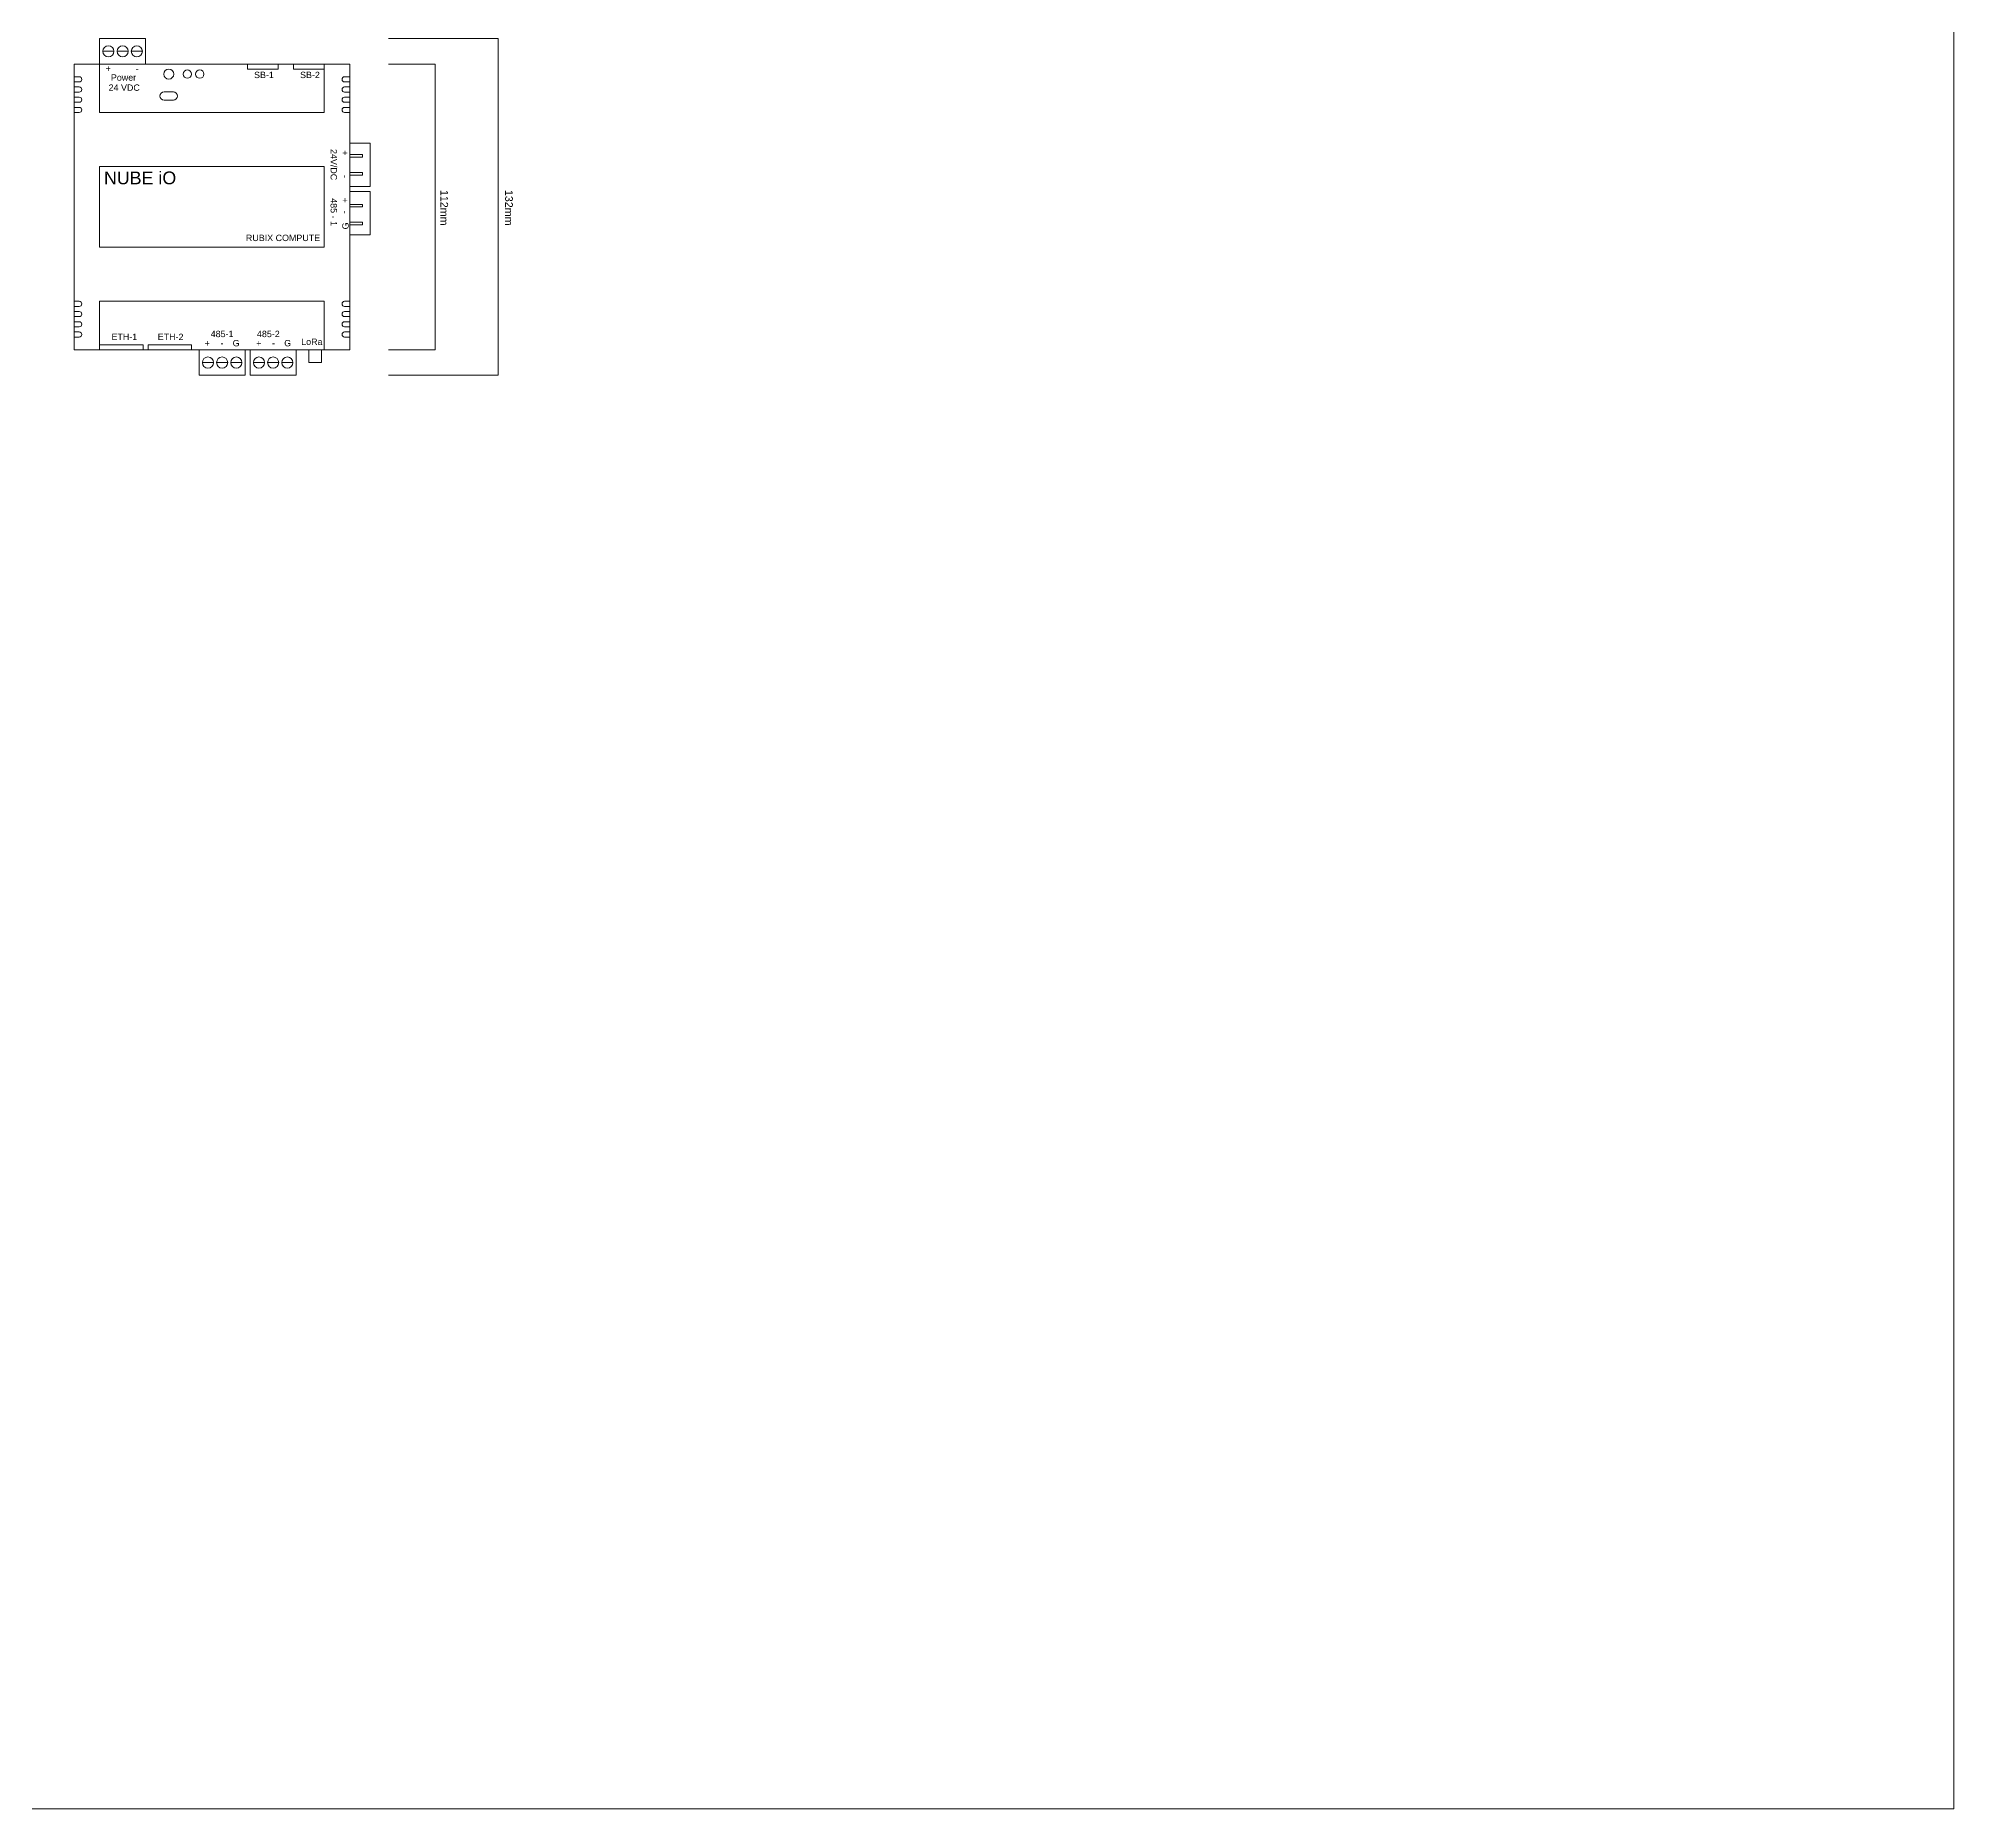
# Model space of a CAD drawing. Header units: millimetres. Extents: x 39114 to 40518, y 7910 to 9192.
# Drawn here: x 39768 to 40518, y 7910 to 8604 of the extents above; entities that cross this region are included whole.
import ezdxf

# ---------------------------------------------------------------- set-up
doc = ezdxf.new("R2010")
doc.units = ezdxf.units.MM
doc.layers.add('-COMPONENTS', color=7, linetype='Continuous', lineweight=9)
doc.styles.get("Standard").update_dxf_attribs({"font": 'arial.ttf'})

msp = doc.modelspace()

# ---------------------------------------------------------------- linework, layer by layer
at = {"layer": '-COMPONENTS'}
for p, q in [((40518.34, 7909.9), (40518.34, 9057.06)), ((39809.68, 8603.71), (39791.68, 8603.71)), ((39791.68, 8603.71), (39791.68, 8593.71)), ((39809.68, 8593.71), (39809.68, 8603.71)), ((39904.89, 8603.71), (39947.92, 8603.71)), ((39947.92, 8603.71), (39947.92, 8471.71)), ((39792.93, 8598.71), (39797.29, 8598.71)), ((39798.49, 8598.71), (39802.86, 8598.71)), ((39804.06, 8598.71), (39808.43, 8598.71)), ((39889.68, 8593.71), (39781.68, 8593.71)), ((39781.68, 8593.71), (39781.68, 8481.71)), ((39781.68, 8593.71), (39791.68, 8593.71)), ((39783.68, 8588.71), (39781.68, 8588.71)), ((39791.68, 8593.71), (39791.68, 8574.71)), ((39791.68, 8593.71), (39809.68, 8593.71)), ((39849.68, 8591.71), (39849.68, 8593.71)), ((39849.68, 8593.71), (39861.68, 8593.71)), ((39861.68, 8591.71), (39849.68, 8591.71)), ((39851.18, 8593.71), (39860.18, 8593.71)), ((39855.68, 8593.71), (39854.18, 8593.71)), ((39855.68, 8593.71), (39857.18, 8593.71)), ((39867.68, 8593.71), (39861.68, 8593.71)), ((39867.68, 8593.71), (39861.68, 8593.71)), ((39861.68, 8593.71), (39861.68, 8591.71)), ((39879.68, 8593.71), (39867.68, 8593.71)), ((39867.68, 8593.71), (39867.68, 8591.71)), ((39867.68, 8593.71), (39879.68, 8593.71)), ((39867.68, 8591.71), (39879.68, 8591.71)), ((39889.68, 8593.71), (39879.68, 8593.71)), ((39879.68, 8593.71), (39879.68, 8574.71)), ((39889.68, 8588.71), (39887.68, 8588.71)), ((39889.68, 8481.71), (39889.68, 8593.71)), ((39889.68, 8593.71), (39889.68, 8562.71)), ((39904.89, 8593.71), (39923.18, 8593.71)), ((39923.18, 8593.71), (39923.18, 8481.71)), ((39781.68, 8586.71), (39783.68, 8586.71)), ((39783.68, 8584.71), (39781.68, 8584.71)), ((39781.68, 8582.71), (39783.68, 8582.71)), ((39783.68, 8580.71), (39781.68, 8580.71)), ((39816.93, 8582.81), (39820.57, 8582.81)), ((39887.68, 8586.71), (39889.68, 8586.71)), ((39889.68, 8584.71), (39887.68, 8584.71)), ((39887.68, 8582.71), (39889.68, 8582.71)), ((39889.68, 8580.71), (39887.68, 8580.71)), ((39781.68, 8578.71), (39783.68, 8578.71)), ((39783.68, 8576.71), (39781.68, 8576.71)), ((39781.68, 8574.71), (39783.68, 8574.71)), ((39791.68, 8574.71), (39879.68, 8574.71)), ((39816.93, 8579.55), (39820.57, 8579.55)), ((39887.68, 8578.71), (39889.68, 8578.71)), ((39889.68, 8576.71), (39887.68, 8576.71)), ((39887.68, 8574.71), (39889.68, 8574.71)), ((39889.68, 8562.71), (39897.68, 8562.71)), ((39889.68, 8562.71), (39889.68, 8557.21)), ((39894.68, 8558.21), (39889.68, 8558.21)), ((39894.68, 8557.21), (39894.68, 8558.21)), ((39897.68, 8562.71), (39897.68, 8545.71)), ((39791.68, 8553.49), (39879.68, 8553.49)), ((39791.68, 8537.71), (39791.68, 8553.49)), ((39879.68, 8537.71), (39879.68, 8553.49)), ((39889.68, 8557.21), (39894.68, 8557.21)), ((39889.68, 8545.71), (39889.68, 8551.21)), ((39889.68, 8551.21), (39894.68, 8551.21)), ((39894.68, 8551.21), (39894.68, 8550.21)), ((39894.68, 8550.21), (39889.68, 8550.21)), ((39897.68, 8545.71), (39889.68, 8545.71)), ((39889.68, 8545.71), (39889.68, 8543.71)), ((39889.68, 8543.71), (39897.68, 8543.71)), ((39889.68, 8543.71), (39889.68, 8538.71)), ((39897.68, 8543.71), (39897.68, 8526.71)), ((39791.68, 8537.71), (39791.68, 8521.93)), ((39879.68, 8537.71), (39879.68, 8521.93)), ((39894.68, 8538.71), (39889.68, 8538.71)), ((39889.68, 8537.71), (39894.68, 8537.71)), ((39894.68, 8537.71), (39894.68, 8538.71)), ((39889.68, 8531.71), (39894.68, 8531.71)), ((39894.68, 8530.71), (39889.68, 8530.71)), ((39894.68, 8531.71), (39894.68, 8530.71)), ((39791.68, 8521.93), (39879.68, 8521.93)), ((39897.68, 8526.71), (39889.68, 8526.71)), ((39783.68, 8500.71), (39781.68, 8500.71)), ((39781.68, 8498.71), (39783.68, 8498.71)), ((39791.68, 8481.71), (39791.68, 8500.71)), ((39791.68, 8500.71), (39879.68, 8500.71)), ((39879.68, 8481.71), (39879.68, 8500.71)), ((39889.68, 8500.71), (39887.68, 8500.71)), ((39887.68, 8498.71), (39889.68, 8498.71)), ((39783.68, 8496.71), (39781.68, 8496.71)), ((39781.68, 8494.71), (39783.68, 8494.71)), ((39783.68, 8492.71), (39781.68, 8492.71)), ((39781.68, 8490.71), (39783.68, 8490.71)), ((39889.68, 8496.71), (39887.68, 8496.71)), ((39887.68, 8494.71), (39889.68, 8494.71)), ((39889.68, 8492.71), (39887.68, 8492.71)), ((39887.68, 8490.71), (39889.68, 8490.71)), ((39783.68, 8488.71), (39781.68, 8488.71)), ((39781.68, 8486.71), (39783.68, 8486.71)), ((39808.68, 8483.71), (39791.68, 8483.71)), ((39808.68, 8481.71), (39808.68, 8483.71)), ((39810.68, 8481.71), (39810.68, 8483.71)), ((39810.68, 8483.71), (39827.68, 8483.71)), ((39827.68, 8483.71), (39827.68, 8481.71)), ((39889.68, 8488.71), (39887.68, 8488.71)), ((39887.68, 8486.71), (39889.68, 8486.71)), ((39781.68, 8481.71), (39889.68, 8481.71)), ((39781.68, 8481.71), (39791.68, 8481.71)), ((39791.68, 8481.71), (39809.68, 8481.71)), ((39791.68, 8481.71), (39808.68, 8481.71)), ((39804.68, 8481.71), (39795.68, 8481.71)), ((39800.18, 8481.71), (39798.68, 8481.71)), ((39800.18, 8481.71), (39801.68, 8481.71)), ((39808.68, 8481.71), (39810.68, 8481.71)), ((39809.68, 8481.71), (39811.68, 8481.71)), ((39830.68, 8471.71), (39830.68, 8481.71)), ((39831.93, 8476.71), (39836.29, 8476.71)), ((39837.49, 8476.71), (39841.86, 8476.71)), ((39843.06, 8476.71), (39847.43, 8476.71)), ((39850.68, 8481.71), (39848.68, 8481.71)), ((39848.68, 8481.71), (39848.68, 8471.71)), ((39850.68, 8471.71), (39850.68, 8481.71)), ((39851.93, 8476.71), (39856.29, 8476.71)), ((39857.49, 8476.71), (39861.86, 8476.71)), ((39863.06, 8476.71), (39867.43, 8476.71)), ((39873.68, 8481.71), (39867.68, 8481.71)), ((39873.68, 8481.71), (39868.68, 8481.71)), ((39868.68, 8481.71), (39868.68, 8471.71)), ((39873.68, 8476.71), (39873.68, 8481.71)), ((39873.68, 8476.71), (39873.68, 8477.71)), ((39878.68, 8476.71), (39873.68, 8476.71)), ((39878.68, 8476.71), (39873.68, 8476.71)), ((39889.68, 8481.71), (39878.68, 8481.71)), ((39878.68, 8481.71), (39878.68, 8476.71)), ((39878.68, 8476.71), (39878.68, 8477.71)), ((39889.68, 8481.71), (39879.68, 8481.71)), ((39904.89, 8481.71), (39923.18, 8481.71)), ((39848.68, 8471.71), (39830.68, 8471.71)), ((39868.68, 8471.71), (39850.68, 8471.71)), ((39904.89, 8471.71), (39947.92, 8471.71)), ((39113.95, 7909.9), (40518.34, 7909.9))]:
    msp.add_line(p, q, dxfattribs=at)
for centre, radius in [((39795.11, 8598.71), 2.18), ((39800.68, 8598.71), 2.18), ((39806.25, 8598.71), 2.18), ((39818.75, 8589.77), 1.96), ((39826.03, 8589.77), 1.63), ((39830.92, 8589.77), 1.63), ((39834.11, 8476.71), 2.18), ((39839.68, 8476.71), 2.18), ((39845.25, 8476.71), 2.18), ((39854.11, 8476.71), 2.18), ((39859.68, 8476.71), 2.18), ((39865.25, 8476.71), 2.18)]:
    msp.add_circle(centre, radius, dxfattribs=at)
for centre, radius, start, end in [((39783.68, 8587.71), 1, 270, 90), ((39887.68, 8587.71), 1, 90, 270), ((39783.68, 8583.71), 1, 270, 90), ((39783.68, 8579.71), 1, 270, 90), ((39816.93, 8581.18), 1.63, 90, 270), ((39820.57, 8581.18), 1.63, 270, 90), ((39887.68, 8583.71), 1, 90, 270), ((39887.68, 8579.71), 1, 90, 270), ((39783.68, 8575.71), 1, 270, 90), ((39887.68, 8575.71), 1, 90, 270), ((39783.68, 8499.71), 1, 270, 90), ((39887.68, 8499.71), 1, 90, 270), ((39783.68, 8495.71), 1, 270, 90), ((39783.68, 8491.71), 1, 270, 90), ((39887.68, 8495.71), 1, 90, 270), ((39887.68, 8491.71), 1, 90, 270), ((39783.68, 8487.71), 1, 270, 90), ((39887.68, 8487.71), 1, 90, 270)]:
    msp.add_arc(centre, radius, start, end, dxfattribs=at)

# ---------------------------------------------------------------- texts
for s, height, rotation, p in [('+', 2.5, 360, (39794.04, 8590.71)), ('Power', 2.5, 360, (39796.09, 8587.18)), ('-', 2.5, 360, (39805.77, 8590.71)), ('SB-1', 2.5, 360, (39852.2, 8588.19)), ('SB-2', 2.5, 360, (39870.23, 8588.19)), ('24 VDC', 2.5, 360, (39795.19, 8583.21)), ('24V/DC', 2.5, 270, (39882.18, 8560.4)), ('+', 2.5, 270, (39886.63, 8559.9)), ('NUBE iO', 5, 360, (39793.36, 8546.58)), ('-', 2.5, 270, (39886.63, 8550.24)), ('112mm', 3, 270, (39925.24, 8544.38)), ('132mm', 3, 270, (39950.61, 8544.38)), ('485 - 1', 2.5, 270, (39882.18, 8541.12)), ('+', 2.5, 270, (39886.63, 8541.37)), ('-', 2.5, 270, (39886.63, 8536.2)), ('G', 2.5, 90, (39889.27, 8528.9)), ('RUBIX COMPUTE', 2.5, 360, (39849, 8524.31)), ('ETH-1', 2.5, 360, (39796.31, 8485.51)), ('ETH-2', 2.5, 360, (39814.44, 8485.51)), ('+', 2.5, 360, (39832.85, 8483.07)), ('485-1', 2.5, 360, (39835.2, 8486.67)), ('-', 2.5, 360, (39839.03, 8483.07)), ('G', 2.5, 360, (39843.81, 8483.07)), ('+', 2.5, 360, (39853.05, 8483.07)), ('485-2', 2.5, 360, (39853.33, 8486.67)), ('-', 2.5, 360, (39859.23, 8483.07)), ('G', 2.5, 360, (39864.01, 8483.07)), ('LoRa', 2.5, 360, (39870.67, 8483.63))]:
    msp.add_text(s, height=height, rotation=rotation, dxfattribs=at).set_placement(p)

doc.saveas('drawing.dxf')
